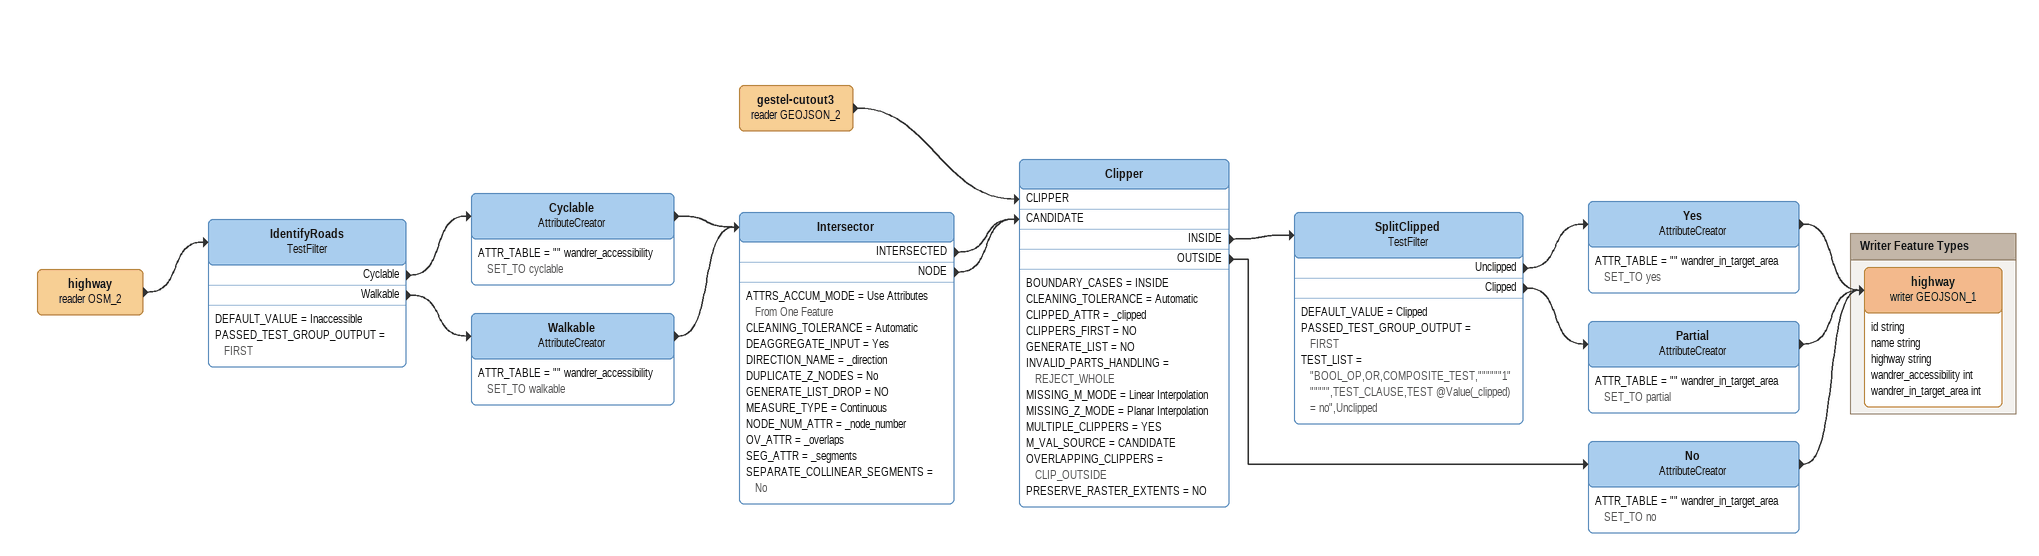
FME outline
highway (reader OSM_2)
    -> IdentifyRoads
IdentifyRoads: TestFilter
    DEFAULT_VALUE = Inaccessible
    PASSED_TEST_GROUP_OUTPUT = FIRST
    Cyclable -> Cyclable
    Walkable -> Walkable
Cyclable: AttributeCreator
    ATTR_TABLE = "" wandrer_accessibility SET_TO cyclable
    -> Intersector
Walkable: AttributeCreator
    ATTR_TABLE = "" wandrer_accessibility SET_TO walkable
    -> Intersector
Intersector
    ATTRS_ACCUM_MODE = Use Attributes From One Feature
    CLEANING_TOLERANCE = Automatic
    DEAGGREGATE_INPUT = Yes
    DIRECTION_NAME = _direction
    DUPLICATE_Z_NODES = No
    GENERATE_LIST_DROP = NO
    MEASURE_TYPE = Continuous
    NODE_NUM_ATTR = _node_number
    OV_ATTR = _overlaps
    SEG_ATTR = _segments
    SEPARATE_COLLINEAR_SEGMENTS = No
    INTERSECTED -> Clipper [CANDIDATE]
    NODE -> Clipper [CANDIDATE]
gestel-cutout3 (reader GEOJSON_2)
    -> Clipper [CLIPPER]
Clipper
    BOUNDARY_CASES = INSIDE
    CLEANING_TOLERANCE = Automatic
    CLIPPED_ATTR = _clipped
    CLIPPERS_FIRST = NO
    GENERATE_LIST = NO
    INVALID_PARTS_HANDLING = REJECT_WHOLE
    MISSING_M_MODE = Linear Interpolation
    MISSING_Z_MODE = Planar Interpolation
    MULTIPLE_CLIPPERS = YES
    M_VAL_SOURCE = CANDIDATE
    OVERLAPPING_CLIPPERS = CLIP_OUTSIDE
    PRESERVE_RASTER_EXTENTS = NO
    INSIDE -> SplitClipped
    OUTSIDE -> No
SplitClipped: TestFilter
    DEFAULT_VALUE = Clipped
    PASSED_TEST_GROUP_OUTPUT = FIRST
    TEST_LIST = "BOOL_OP,OR,COMPOSITE_TEST,""""""1"""""",TEST_CLAUSE,TEST @Value(_clipped) = no",Unclipped
    Unclipped -> Yes
    Clipped -> Partial
Yes: AttributeCreator
    ATTR_TABLE = "" wandrer_in_target_area SET_TO yes
    -> highway (writer GEOJSON_1)
Partial: AttributeCreator
    ATTR_TABLE = "" wandrer_in_target_area SET_TO partial
    -> highway (writer GEOJSON_1)
No: AttributeCreator
    ATTR_TABLE = "" wandrer_in_target_area SET_TO no
    -> highway (writer GEOJSON_1)

Bookmark: Writer Feature Types
highway (writer GEOJSON_1)
    attributes: id string, name string, highway string, wandrer_accessibility int, wandrer_in_target_area int
